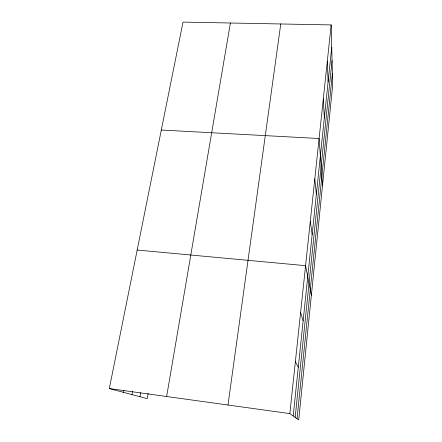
<?xml version="1.0" encoding="UTF-8"?>
<svg xmlns="http://www.w3.org/2000/svg" width="442" height="442" viewBox="0 0 442 442"><rect width="100%" height="100%" fill="white"/><g stroke="black" fill="none" stroke-linecap="round" stroke-linejoin="round"><path stroke-width="0.66" d="M295.168 417.375L332.064 60.604M297.046 418.707L332.39 73.532M293.195 415.972L331.732 47.184M331.174 24.929L332.682 85.278L298.726 419.9L289.847 413.601L331.174 24.929L183.01 22.1L109.318 388.562L147.214 398.656L148.18 393.281M227.978 405.021L280.764 23.967M166.64 396.513L230.409 23.006M139.981 396.728L140.727 392.689M131.948 394.59L132.583 391.203M123.511 392.341L123.904 390.33M161.302 130.036L319.096 138.517L322.511 185.48M137.175 250.039L305.577 265.67L311.372 295.25M109.318 388.562L289.847 413.601M295.367 361.672L298.284 367.252M300.604 312.433L303.129 320.892M310.306 221.204L312.146 234.603M314.809 178.872L316.35 194.386M323.312 98.87L324.323 118.075M327.334 61.051L328.108 81.858"/></g></svg>
